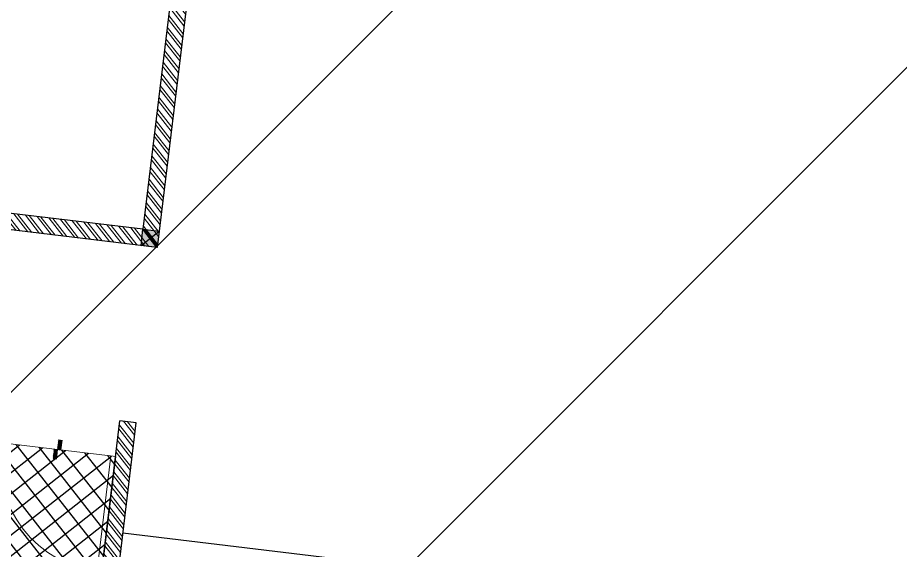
# Model space of a CAD drawing. Header units: metres. Extents: x 494 to 1845, y -666 to 1061.
# Drawn here: x 1550.9081 to 1551.1553, y 224.0585 to 224.2077 of the extents above; entities that cross this region are included whole.
import ezdxf
from ezdxf.enums import TextEntityAlignment as Align

# ---------------------------------------------------------------- set-up
doc = ezdxf.new("R2010")
doc.units = ezdxf.units.M
doc.header["$MEASUREMENT"] = 0
doc.linetypes.add('1', pattern=[0])
doc.linetypes.add('ACAD_ISO02W100', pattern=[15, 12, -3])
for name, color, linetype in [('0 @ 1', 7, 'Continuous'), ('COLUMN', 1, 'Continuous'), ('TILE DROP', 180, '1'), ('VDA_WALL BELOW', 8, '1')]:
    doc.layers.add(name, color=color, linetype=linetype)
doc.layers.add('HATCH', color=7, linetype='Continuous', true_color=0x757575)
for name, color, linetype, lineweight in [('VDA-DOOR', 23, 'Continuous', 5), ('VDA-HATCH', 8, 'Continuous', 9), ('VDA-WALL', 250, 'Continuous', 25)]:
    doc.layers.add(name, color=color, linetype=linetype, lineweight=lineweight)
doc.styles.add('arial', font='arial.ttf', dxfattribs={"height": 0.3})
pattern_1 = [(45, (1152.758408798573, 282.9493043231583), (-0.1104854345604985, 0.1104854345604985), [])]
pattern_2 = [(135.0000000000001, (-4.440892098500626e-16, 0.375), (-0.004419417382415919, -0.004419417382415927), [])]

# ---------------------------------------------------------------- blocks, each defined once
blk = doc.blocks.new('6555kkm')
at = {"lineweight": 30}
h = blk.add_hatch(color=5, dxfattribs=at)
h.dxf.hatch_style = 1
h.paths.add_polyline_path([(1152.883408798573, 282.9493043231583), (1152.758408798573, 282.9493043231583), (1152.758408798573, 283.0743043231584), (1152.883408798573, 283.0743043231584)])
h = blk.add_hatch()
h.set_pattern_fill('ANSI31', color=5, scale=1.250000000001137)
h.set_pattern_definition(pattern_1)
h.paths.add_polyline_path([(1152.758408798573, 283.0743043231584), (1152.883408798573, 283.0743043231584), (1152.883408798573, 282.9493043231583), (1152.758408798573, 282.9493043231583)])
h = blk.add_hatch()
h.set_pattern_fill('ANSI31', color=5, scale=1.250000000001137)
h.set_pattern_definition(pattern_1)
h.paths.add_polyline_path([(1152.758408798573, 283.0743043231584), (1152.883408798573, 283.0743043231584), (1152.883408798573, 282.9493043231583), (1152.758408798573, 282.9493043231583)])
at = {"layer": 'COLUMN', "color": 5, "lineweight": 25}
for p, q in [((1152.758408798573, 282.9493043231583), (1152.883408798573, 283.0743043231584)), ((1152.883408798573, 282.9493043231583), (1152.758408798573, 283.0743043231584))]:
    blk.add_line(p, q, dxfattribs=at)
blk.add_lwpolyline([(1152.758408798573, 283.0743043231584), (1152.883408798573, 283.0743043231584), (1152.883408798573, 282.9493043231583), (1152.758408798573, 282.9493043231583)], close=True, dxfattribs=at)
blk = doc.blocks.new('zw$417C')
at = {"layer": 'COLUMN', "color": 8, "lineweight": 30}
blk.add_blockref('6555kkm', (-1116.496035600619, -278.5618043231584, 1.538996913599706e-05), dxfattribs=at)
blk = doc.blocks.new('SDFFF')
at = {"layer": 'VDA-DOOR'}
for p, q in [((-0.03797184263862619, -0.8993331095217627), (-0.03797184262771225, 5.115907697472721e-13)), ((-0.03797184262771225, 5.115907697472721e-13), (0, 0)), ((0, 0), (-1.114131009671837e-11, -0.8993331095222175)), ((-1.114131009671837e-11, -0.8993331095222175), (-0.03797184263862619, -0.8993331095222175))]:
    blk.add_line(p, q, dxfattribs=at)
at = {"layer": 'VDA-DOOR', "linetype": 'ACAD_ISO02W100', "ltscale": 0.01}
blk.add_arc((-0.03797184262771225, 0.0006671377659586142), 0.9000002472627545, 269.9999999992961, 359.9575286985414, dxfattribs=at)
blk = doc.blocks.new('TT-level diff-flat-14')
at = {"layer": 'TILE DROP'}
h = blk.add_hatch(dxfattribs=at)
h.set_pattern_fill('ANSI31', color=256, scale=0.05, angle=90.00000000000006, style=0)
h.set_pattern_definition(pattern_2)
h.paths.add_polyline_path([(-0.07499999999998863, 0.02500000000000568), (-0.07499999999998863, 0), (0, 0), (0, 0.02500000000000568)])
h = blk.add_hatch(dxfattribs=at)
h.set_pattern_fill('ANSI31', color=256, scale=0.05, angle=90.00000000000006, style=0)
h.set_pattern_definition(pattern_2)
h.paths.add_polyline_path([(0, 0), (0, -0.02500000000000568), (0.07499999999998863, -0.02500000000000568), (0.07499999999998863, 0)])
for points in [[(0, 0), (-0.07499999999998863, 0)], [(0.07499999999998863, -0.02500000000000568), (0, -0.02500000000000568), (0, 0), (-0.07499999999998863, 0)]]:
    blk.add_lwpolyline(points, dxfattribs=at)
blk = doc.blocks.new('zw$2126')
at = {"layer": 'HATCH'}
h = blk.add_hatch(dxfattribs=at)
h.set_pattern_fill('ANSI37', color=43, angle=89.99999999999993)
h.set_pattern_definition([(134.9999999999999, (-1375.869545427578, -257.1284220006824), (-0.08838834764831854, -0.08838834764831835), []), (224.9999999999999, (-1375.869545427578, -257.1284220006824), (0.08838834764831834, -0.08838834764831854), [])])
h.paths.add_polyline_path([(63.57267332506808, 4.966337643097575), (61.19767419176196, 4.966665223225505), (61.19767419176219, 4.066665223225527), (61.19767419176196, 4.066337668776953), (61.19767419176196, 1.166337668667722), (62.12267419176192, 1.166337668667836), (63.57267332506831, 1.166337668667779)])
h.paths.add_polyline_path([(61.07267419176219, 3.689167634069008), (60.47267419176183, 3.689167634068554), (59.57267419176196, 3.689167634068554), (59.57267419176196, 1.166337668667779), (61.07267419176196, 1.166337668667779)])
at = {"layer": 'VDA-HATCH'}
h = blk.add_hatch(dxfattribs=at)
h.set_pattern_fill('ANSI32', color=256, scale=0.17)
h.set_pattern_definition([(45, (-1375.869545427578, -268.338946378217), (-0.04507805730064241, 0.04507805730064241), []), (45, (-1375.839493389429, -268.338946378217), (-0.04507805730064241, 0.04507805730064241), [])])
h.paths.add_polyline_path([(75.79768394758003, 14.34327337265387), (75.79653084894449, 14.4691394898789), (56.96329349353323, 12.06633766877695), (26.24767419176169, 12.06633766877695), (26.24767419176169, 11.94133766877695), (56.97123524663425, 11.94133766877695)])
h.paths.add_polyline_path([(38.49767419176192, 1.541337668776919), (38.49767419176192, 1.666337668776919), (39.37267419176192, 1.666337668776919), (39.37267419176192, 5.09133766877693), (39.43517419153159, 5.09133766877693), (39.49767419176192, 5.09133766877693), (39.49767419176192, 1.666337668776919), (40.09767419176205, 1.666337668776919), (40.09767419176205, 1.541337668776919)])
h.paths.add_polyline_path([(44.4226741917621, 1.541337668558526), (44.4226741917621, 1.666337668558526), (45.02267419176201, 1.666337668776919), (45.02267419176201, 5.09133766877693), (45.14767419176201, 5.09133766877693), (45.14767419176201, 1.666337668776919), (45.74767419176214, 1.666337668776919), (45.74767419176214, 1.541337668776919)])
h.paths.add_polyline_path([(41.59767419176183, 1.541337668776919), (41.59767419176183, 1.666337668776919), (42.19767419176196, 1.666337668776862), (42.19767419176196, 5.091337668776873), (42.32267419176196, 5.091337668776873), (42.32267419176196, 1.666337668776862), (42.9226741917621, 1.666337668558526), (42.9226741917621, 1.541337668558526)])
h.paths.add_polyline_path([(47.24767419176214, 1.541337668776919), (47.24767419176214, 1.666337668776919), (47.84767419176205, 1.666337668776919), (47.84767419176205, 5.09133766877693), (47.97267419176205, 5.09133766877693), (47.97267419176205, 1.541337668776919)])
h.paths.add_polyline_path([(80.8676920203659, 10.85393191532688), (80.86768786850348, 10.94143191952537), (81.59268786850339, 10.94143191952537), (81.59268786850339, 10.81643191952537), (80.99269202036544, 10.81643190713527), (80.99269485388504, 9.61642595332006), (80.8676920203659, 9.616425658026628)])
h.paths.add_polyline_path([(78.06128576923379, 14.75808382505409), (79.0159361344954, 14.87988102820509), (79.18958904477654, 14.90203619575209), (79.21610965882087, 14.9054197765206), (80.06967332741192, 15.01432003081914), (80.08549297652826, 14.890325116805), (78.07710541835036, 14.63408891103796)])
h.paths.add_polyline_path([(83.392685323769, 15.43827949946592), (83.517685323769, 15.43827949946723), (83.517685323769, 10.51643155573822), (83.392685323769, 10.51643155573822)])
h.paths.add_polyline_path([(81.85520008938488, 15.24212297697932), (81.87101973850122, 15.11812806296535), (83.392685323769, 15.31226679601525), (83.39268522095995, 15.43828001596324)])
h.paths.add_polyline_path([(61.07267419176196, 1.041337668667779), (61.07267419176196, 4.066337668776953), (61.19767419176196, 4.066337668776953), (61.19767419176196, 1.041337668667779)])
h.paths.add_polyline_path([(60.92267419176187, 4.96633766877693), (60.92267419176187, 5.09133766877693), (63.57267365890198, 5.09133766877693), (63.57267365890198, 4.96633766877693)])
h.paths.add_polyline_path([(63.57267419178629, 2.791359240642976), (63.69767419178629, 2.791359240642976), (63.69767419176173, 0.6413376687769414), (63.57267419176173, 0.6413376687769414)])
h.paths.add_polyline_path([(82.34268786850339, 10.81643191952537), (82.34268786850339, 10.94143191952537), (83.392685323769, 10.94143191962087), (83.392685323769, 10.81643191962087)])
h.paths.add_polyline_path([(62.54767419176187, 2.516337668667802), (63.57267419178356, 2.516337668667802), (63.57267419176173, 2.641337668667802), (62.54767419176187, 2.641337668667802)])
h.paths.add_polyline_path([(47.84767419176205, 0.6413376687769414), (47.84767419176205, 0.7663376687769414), (48.60392419176219, 0.7663376687769414), (48.60392419176219, 0.6413376687769414)])
h.paths.add_polyline_path([(50.10392419176219, 0.6413376687769414), (50.10392419176219, 0.7663376687769414), (51.36642419176223, 0.7663376687769414), (51.36642419176223, 0.6413376687769414)])
h.paths.add_polyline_path([(47.84767419176205, 1.541337668776919), (47.84767419176205, 0.7663376687769414), (47.97267419176205, 0.7663376687769414), (47.97267419176205, 1.541337668776919)])
h.paths.add_polyline_path([(60.32267419176219, 2.066337668667757), (61.07267419176196, 2.066337668667757), (61.07267419176196, 2.191337668667757), (60.32267419176219, 2.191337668667757)])
h.paths.add_polyline_path([(75.79768394758003, 14.46928660571723), (75.79768394758003, 14.34327337265381), (76.29157865637671, 14.40628596488307), (76.27575900726083, 14.53028087889385)])
h.paths.add_polyline_path([(62.54767419176187, 1.041337668667779), (62.54767419176051, 1.766337668667802), (62.67267419176051, 1.766337668667802), (62.67267419176187, 1.041337668667779)])
h.paths.add_polyline_path([(60.47267419176228, 3.689167634069008), (61.07267419176196, 3.689167634069008), (61.07267419176196, 3.814167634069008), (60.47267419176228, 3.814167634069008)])
h.paths.add_polyline_path([(60.62267419176192, 1.041337668667779), (60.62267419176192, 1.166337668667779), (61.07267419176196, 1.166337668667779), (61.07267419176173, 1.041337668667779)])
h.paths.add_polyline_path([(59.57267419176196, 1.041337668667779), (59.57267419176219, 1.166337668667779), (60.02267419176201, 1.166337668667779), (60.02267419176201, 1.041337668667779)])
h.paths.add_polyline_path([(73.12267929290101, 10.51642106420189), (73.24767929290101, 10.51642123088789), (73.24767929290101, 10.94143162438894), (73.12267929290101, 10.94143162438894), (73.12267929290101, 10.5164212230988)])
h.paths.add_polyline_path([(75.67268394758003, 10.51642122309875), (75.67268394758003, 10.94143162438888), (75.79768394758003, 10.94143162438888), (75.79768394758003, 10.51642123088783)])
h.paths.add_polyline_path([(78.4926802106122, 10.51642168741932), (78.4926802106122, 10.94143191890851), (78.6176802106122, 10.94143191890851), (78.6176802106122, 10.51642140599137), (78.4926760587498, 10.5164213988192)])
h.paths.add_polyline_path([(62.54767419176187, 1.041337668667779), (62.17267419176187, 1.041337668667779), (62.17267419176187, 1.166337668667779), (62.54767419176187, 1.166337668667779)])
h.paths.add_polyline_path([(61.19767419176196, 1.041337668667779), (61.19767419176196, 1.166337668667779), (61.57267419176196, 1.166337668667779), (61.57267419176196, 1.041337668667779)])
h.paths.add_polyline_path([(83.392685323769, 9.616431624463985), (83.517685323769, 9.616431919628155), (83.517685323769, 9.9164315557382), (83.392685323769, 9.9164315557382)])
h.paths.add_polyline_path([(62.67267419176187, 1.041337668667779), (62.67267419176187, 1.166337668667779), (62.82267419176173, 1.166337668667779), (62.82267419176173, 1.041337668667779)])
h.paths.add_polyline_path([(63.57267419176151, 1.041337668667779), (63.42267419176164, 1.041337668667779), (63.42267419176164, 1.166337668667779), (63.57267419176196, 1.166337668667779)])
h.paths.add_polyline_path([(52.86642419176223, 0.7663376687769414), (52.86642419176223, 0.6413376687769414), (59.57267419176196, 0.6413376687769414), (59.57267419176196, 5.09133766877693), (54.82267419176424, 5.09133766868257), (54.82267419176424, 4.96633766868257), (59.44767419176173, 4.96633766877693), (59.44767419176196, 0.7663376687769414), (53.62267419176237, 0.7663376687769414), (53.62267419176237, 5.09133766877693), (53.49767419176237, 5.09133766877693), (53.49767419176237, 0.7663376687769414)])
h.paths.add_polyline_path([(26.24767419176192, 1.666337668776919), (26.73000382016835, 1.666337668776919), (26.73000382016835, 1.541337668776919), (26.24767419176192, 1.541337668776919)])
h.paths.add_polyline_path([(27.93000382016817, 1.541337668776919), (27.93000382016817, 1.666337668776919), (31.17267419176187, 1.666337668776919), (31.17267419176187, 1.541337668776919)])
h.paths.add_polyline_path([(32.37267419176169, 1.666337668776919), (35.61534456335517, 1.666337668776919), (35.61534456335517, 1.541337668776919), (32.37267419176169, 1.541337668776919)])
h.paths.add_polyline_path([(37.17267419176187, 5.09133766877693), (37.29767419176187, 5.09133766877693), (37.29767419176187, 1.541337668776919), (36.81534456335521, 1.541337668776919), (36.81534456335521, 1.666337668776919), (37.17267419176187, 1.666337668776919)])
at = {"layer": 'VDA-DOOR'}
blk.add_line((61.19767419176196, 4.066337668776953), (61.19767419176196, 4.966992777674079), dxfattribs=at)
at = {"layer": 'VDA-WALL'}
for p, q in [((54.82267419176355, 5.091337668871176), (59.57267419176196, 5.09133766877693)), ((59.57267419176196, 5.09133766877693), (59.57267419176196, 1.166337668667779)), ((63.57267419176173, 5.09133766877693), (60.92267419176187, 5.09133766877693)), ((60.92267419176187, 5.09133766877693), (60.92267419176187, 4.96633766877693)), ((60.92267419176187, 5.091337668667791), (60.92267419176187, 4.966337668667791)), ((54.82267419176355, 4.966337668871176), (59.44767419176173, 4.96633766877693)), ((59.44767419176196, 4.96633766877693), (59.44767419176196, 0.7663376687768846)), ((63.57267419176173, 4.96633766877693), (60.92267419176187, 4.96633766877693))]:
    blk.add_line(p, q, dxfattribs=at)
at = {"layer": 'VDA_WALL BELOW'}
blk.add_line((61.77265465781579, 10.56639764135554), (61.77265465781579, 5.09133766877693), dxfattribs=at)
at = {"rotation": 180}
blk.add_blockref('TT-level diff-flat-14', (61.19767419176196, 4.516665223225516), dxfattribs=at)
at = {"layer": '0 @ 1', "color": 4, "xscale": -1, "rotation": 89.99999999999997}
blk.add_blockref('SDFFF', (61.19767419176242, 4.929020935046367), dxfattribs=at)
at = {"layer": 'COLUMN', "color": 6, "lineweight": 30}
blk.add_blockref('zw$417C', (23.18530099380655, 0.5788404130989875), dxfattribs=at)
at = {"layer": 'COLUMN', "style": 'arial'}
blk.add_attdef('SA2', text='', height=0.2, dxfattribs=at).set_placement((23.5857722090484, 1.822347833846607), align=Align.CENTER)
blk = doc.blocks.new('zw$2024')
at = {"layer": 'COLUMN', "color": 2, "lineweight": 30, "xscale": 0.040454025344065, "yscale": 0.040454025344065, "zscale": 0.040454025344065, "rotation": 263.1416268303429}
blk.add_blockref('zw$2126', (0.4407994604573449, 7.510580479510105), dxfattribs=at)
blk = doc.blocks.new('sadfsdf')
h = blk.add_hatch()
h.set_pattern_fill('ANSI31', color=8, scale=0.9052046613064094)
h.set_pattern_definition([(45, (88.25406417159138, 40.16325679394214), (-0.08000954429642927, 0.08000954429642927), [])])
h.paths.add_polyline_path([(88.25406417159138, 43.24152592060449), (89.596803140666, 43.24152592060449), (89.596803140666, 40.16325679394214), (88.25406417159138, 40.16325679394214)])
at = {"color": 3, "xscale": 0.9052046613064094, "yscale": 0.9052046613064094, "zscale": 0.9052046613064094}
blk.add_blockref('zw$2024', (88.4565789670753, 36.51448644374426), dxfattribs=at)

msp = doc.modelspace()

# ---------------------------------------------------------------- block references
msp.add_blockref('sadfsdf', (1462.166973070216, 183.0184152827342))

doc.saveas('drawing.dxf')
